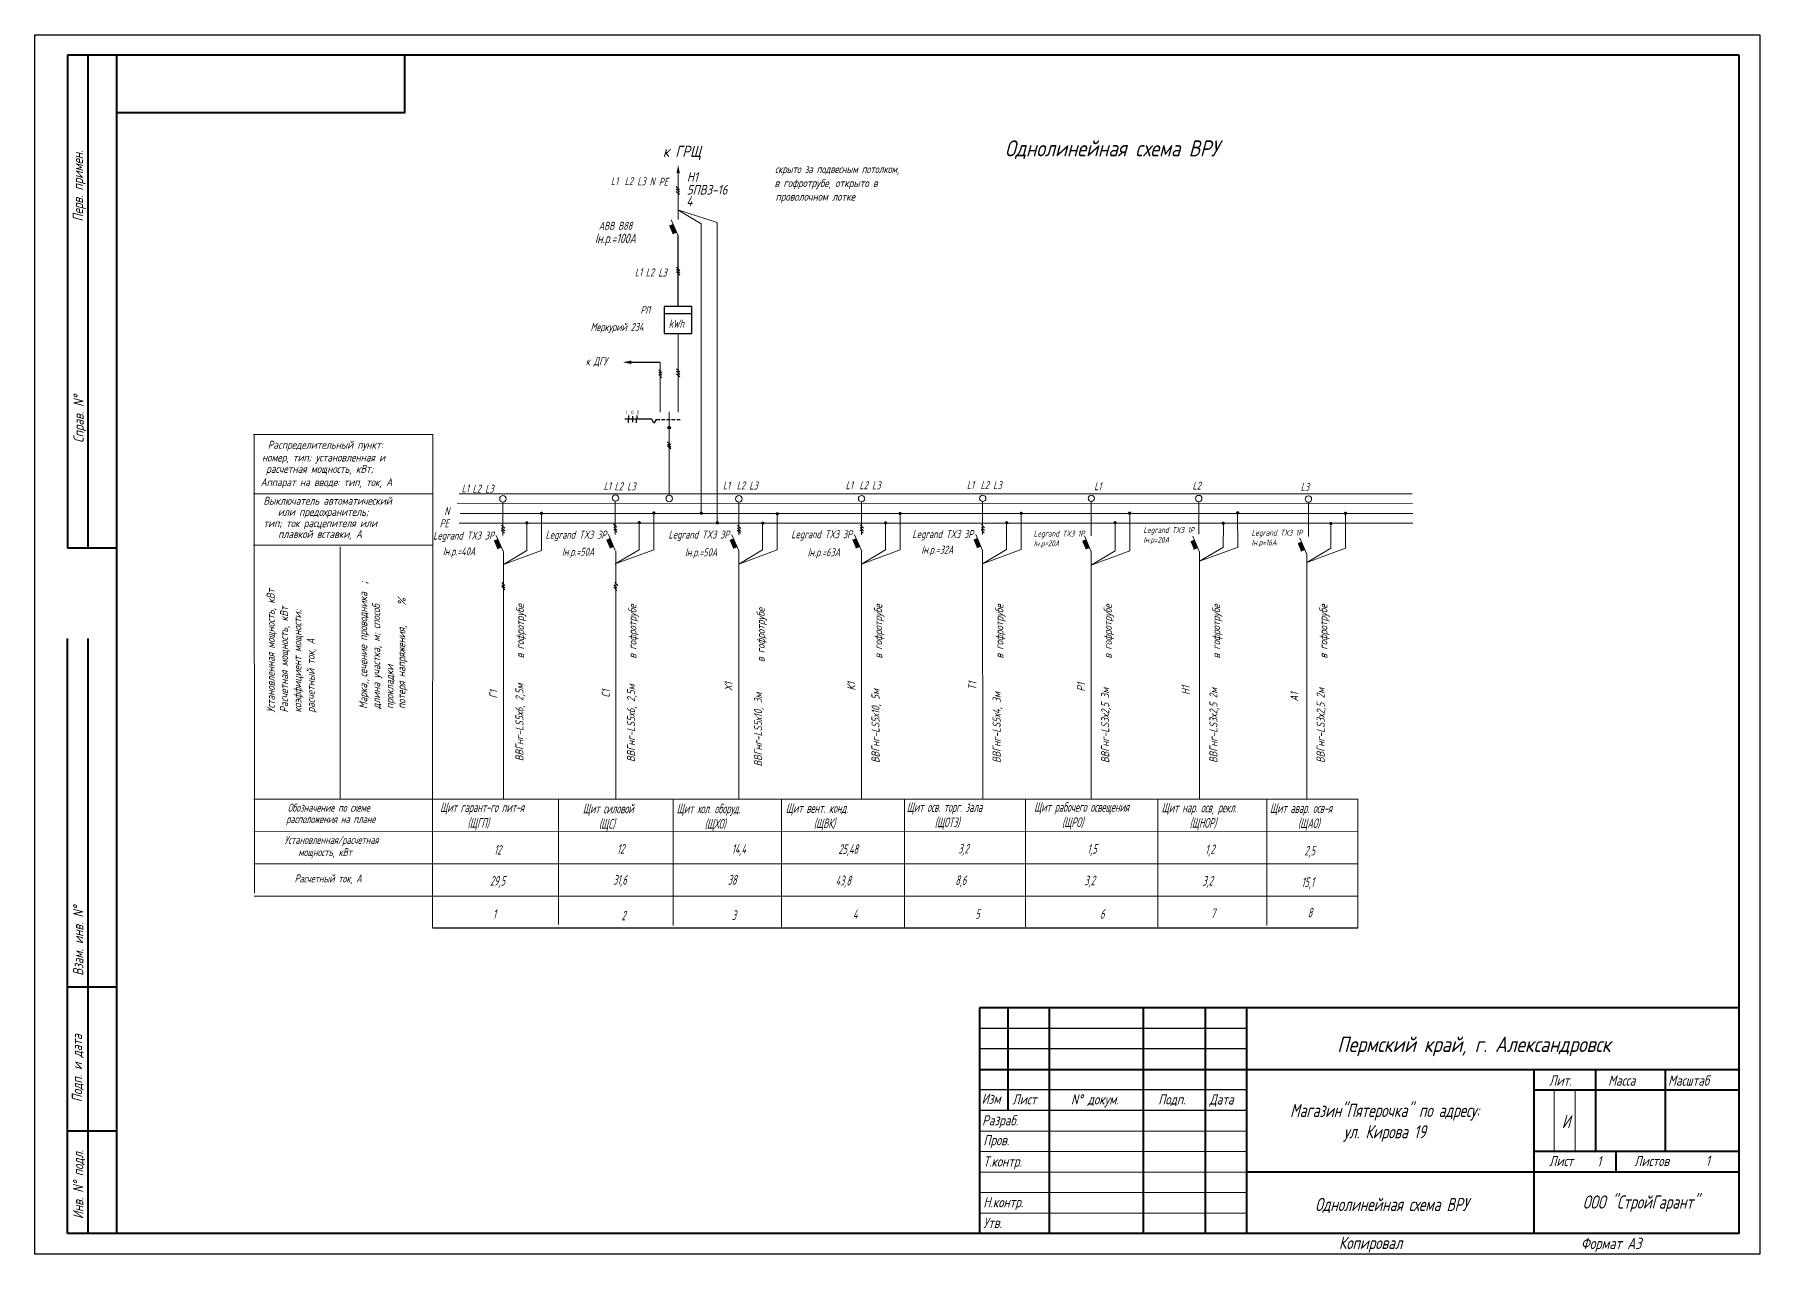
# Model space of a CAD drawing. Header units: millimetres. Extents: x 750 to 1911925374007, y 500 to 46276.
# Drawn here: x 750 to 30485, y 25436 to 46276 of the extents above; entities that cross this region are included whole.
import ezdxf
from ezdxf.enums import TextEntityAlignment as Align

# ---------------------------------------------------------------- set-up
doc = ezdxf.new("R2010")
doc.units = ezdxf.units.MM
for name, color, linetype in [('1', 7, 'Continuous'), ('KONTUR', 7, 'Continuous'), ('вова', 7, 'Continuous'), ('Проводки', 1, 'Continuous'), ('Электропроводки', 1, 'Continuous')]:
    doc.layers.add(name, color=color, linetype=linetype)
doc.layers.add('SHTAMP_Ном_пера__98', color=7, linetype='Continuous', lineweight=25, true_color=0x1f1f1f)
for name, color, linetype, lineweight in [('Основная', 7, 'Continuous', 40), ('Стены', 7, 'Continuous', 35), ('текст', 250, 'Continuous', 20), ('тонкая', 7, 'Continuous', 20)]:
    doc.layers.add(name, color=color, linetype=linetype, lineweight=lineweight)
doc.styles.add('ROMANS', font='romans.shx', dxfattribs={"width": 0.7, "oblique": 15, "height": 1})
doc.styles.add('стиль1', font='romans.shx', dxfattribs={"width": 0.75, "oblique": 15, "height": 3.5})

msp = doc.modelspace()

# ---------------------------------------------------------------- hatches: boundary and pattern name
at = {"layer": 'Проводки', "lineweight": 20, "ltscale": 0.5}
h = msp.add_hatch(color=0, dxfattribs=at)
h.paths.add_polyline_path([(11742, 44050), (11742, 43906), (11772, 43906)])
h.paths.add_polyline_path([(11742, 44050), (11713, 43906), (11742, 43906)])
h = msp.add_hatch(color=0, dxfattribs=at)
h.paths.add_polyline_path([(10797, 40679), (10940, 40679), (10940, 40709)])
h.paths.add_polyline_path([(10797, 40679), (10940, 40650), (10940, 40679)])

# ---------------------------------------------------------------- linework, layer by layer
at = {"color": 0, "lineweight": 20}
for p, q in [((11739, 43286), (12135, 43043)), ((9407, 37462), (9407, 38096)), ((11327, 37476), (11327, 38108)), ((13435, 37471), (13435, 38103)), ((15533, 37475), (15533, 38107)), ((17603, 37479), (17603, 38111)), ((19459, 37456), (19459, 38088)), ((21305, 37522), (21301, 38092)), ((23141, 37503), (23144, 38084)), ((9157, 37462), (9157, 37930)), ((11077, 37476), (11077, 37944)), ((13185, 37471), (13185, 37939)), ((15283, 37475), (15283, 37943)), ((17353, 37478), (17353, 37946)), ((19209, 37456), (19209, 37923)), ((21055, 37522), (21057, 37913)), ((22891, 37502), (22893, 37924)), ((10668, 37233), (11077, 37476)), ((12776, 37228), (13185, 37471)), ((14874, 37231), (15283, 37475)), ((16944, 37235), (17353, 37478)), ((20650, 37278), (21059, 37522)), ((22482, 37259), (22891, 37502)), ((8756, 37223), (9157, 37462)), ((18800, 37212), (19209, 37456)), ((4490, 33211), (23356, 33214)), ((9700, 33214), (9700, 31072)), ((11659, 33212), (11659, 31054)), ((13510, 33209), (13510, 31022)), ((15608, 33213), (15607, 31025)), ((17677, 33213), (17677, 31029)), ((19938, 33213), (19938, 31031)), ((21801, 33213), (21801, 31055)), ((23356, 33214), (23356, 31015)), ((4490, 32654), (23356, 32659)), ((4490, 32110), (23356, 32110)), ((4497, 31553), (23356, 31553))]:
    msp.add_line(p, q, dxfattribs=at)
for p, q in [((11741, 41634), (11741, 42838)), ((11507, 41513), (11976, 41513)), ((11437, 40676), (10940, 40676)), ((11291, 39706), (10833, 39706)), ((10893, 39768), (10893, 39717)), ((10894, 39643), (10894, 39695)), ((10963, 39760), (10963, 39656)), ((11033, 39643), (11033, 39695)), ((11034, 39768), (11034, 39717)), ((11327, 39637), (11291, 39706)), ((11368, 39700), (11327, 39637)), ((11368, 39700), (11428, 39700)), ((11455, 39700), (11515, 39700)), ((11543, 39700), (11603, 39700)), ((11630, 39700), (11690, 39700)), ((11630, 39700), (11690, 39700)), ((11718, 39700), (11777, 39700)), ((7545, 31015), (23356, 31015))]:
    msp.add_line(p, q)
at = {"color": 0, "lineweight": 20, "ltscale": 0.5}
msp.add_line((12135, 43043), (12135, 38097), dxfattribs=at)
at = {"color": 0}
for p, q in [((21450, 29295), (16889, 29295)), ((21450, 28944), (16889, 28944)), ((21450, 28243), (16889, 28243)), ((21450, 27892), (16889, 27892)), ((26361, 25787), (26361, 25787))]:
    msp.add_line(p, q, dxfattribs=at)
msp.add_lwpolyline([(11505, 41169), (11976, 41169), (11976, 41634), (11505, 41634)], close=True)
msp.add_circle((11589, 39563), 21.6)
at = {"layer": '1', "color": 0, "lineweight": 20}
for p, q in [((11739, 43286), (12408, 43068)), ((12408, 43068), (12409, 37932)), ((4487, 39443), (7550, 39443)), ((4501, 31606), (4499, 39443)), ((7550, 39443), (7545, 31015)), ((4487, 38431), (7550, 38431)), ((7999, 38433), (24284, 38432)), ((7968, 38269), (24290, 38268)), ((8019, 38096), (13671, 38097)), ((8748, 37719), (8748, 38290)), ((10668, 37734), (10668, 38305)), ((11214, 38097), (24296, 38097)), ((12776, 37729), (12776, 38291)), ((14874, 37732), (14874, 38294)), ((16944, 37736), (16943, 38298)), ((18800, 37713), (18801, 38300)), ((20639, 37744), (20639, 38295)), ((22512, 37700), (22512, 38271)), ((8001, 37932), (13766, 37932)), ((8720, 37813), (8775, 37758)), ((8725, 37898), (8779, 37843)), ((8725, 37851), (8779, 37797)), ((9151, 37932), (24297, 37932)), ((10637, 37915), (10692, 37861)), ((10641, 37866), (10695, 37812)), ((10641, 37827), (10696, 37773)), ((12751, 37811), (12806, 37757)), ((12756, 37896), (12810, 37841)), ((12756, 37850), (12810, 37795)), ((14849, 37815), (14903, 37761)), ((14853, 37900), (14908, 37845)), ((14853, 37854), (14908, 37799)), ((16918, 37819), (16973, 37764)), ((16923, 37904), (16978, 37849)), ((16923, 37857), (16978, 37803)), ((4487, 37555), (7550, 37555)), ((5965, 37526), (5966, 33212)), ((8755, 37438), (8630, 37719)), ((8718, 37517), (8652, 37490)), ((10668, 37461), (10551, 37734)), ((10638, 37531), (10573, 37504)), ((10668, 37233), (11327, 37476)), ((12776, 37456), (12659, 37728)), ((12746, 37526), (12681, 37499)), ((12776, 37228), (13435, 37471)), ((14874, 37460), (14756, 37732)), ((14844, 37530), (14778, 37503)), ((14874, 37231), (15533, 37475)), ((16944, 37463), (16826, 37736)), ((16914, 37534), (16848, 37506)), ((16944, 37235), (17603, 37479)), ((18800, 37440), (18683, 37713)), ((18770, 37511), (18705, 37483)), ((20651, 37435), (20533, 37707)), ((20614, 37511), (20549, 37484)), ((20650, 37278), (21309, 37522)), ((22482, 37401), (22365, 37674)), ((22446, 37478), (22380, 37450)), ((22482, 37259), (23141, 37503)), ((8758, 33218), (8755, 37438)), ((8756, 37221), (9407, 37462)), ((10679, 33212), (10676, 37452)), ((12780, 33212), (12776, 37455)), ((14877, 33212), (14874, 37459)), ((16947, 33213), (16944, 37463)), ((18800, 37212), (19459, 37456)), ((18801, 33213), (18800, 37440)), ((20651, 33213), (20650, 37434)), ((22482, 34581), (22482, 37400)), ((8728, 36918), (8783, 36863)), ((8728, 36877), (8783, 36822)), ((10641, 36876), (10696, 36822)), ((10658, 36917), (10712, 36863)), ((8728, 36845), (8783, 36790)), ((10641, 36835), (10696, 36781))]:
    msp.add_line(p, q, dxfattribs=at)
at = {"layer": '1', "color": 0, "lineweight": 20, "const_width": 27.3}
for points in [[(9393, 38097, 1), (9420, 38097, 1)], [(11313, 38103, 1), (11341, 38103, 1)], [(12124, 38100, 1), (12151, 38100, 1)], [(13423, 38090, 1), (13450, 38090, 1)], [(15520, 38094, 1), (15547, 38094, 1)], [(17590, 38098, 1), (17617, 38098, 1)], [(19442, 38101, 1), (19470, 38101, 1)], [(21288, 38106, 1), (21315, 38106, 1)], [(23130, 38098, 1), (23157, 38098, 1)], [(9142, 37936, 1), (9169, 37936, 1)], [(11063, 37939, 1), (11091, 37939, 1)], [(12398, 37935, 1), (12425, 37935, 1)], [(13174, 37930, 1), (13202, 37930, 1)], [(15272, 37933, 1), (15299, 37933, 1)], [(17342, 37937, 1), (17369, 37937, 1)], [(19192, 37937, 1), (19220, 37937, 1)], [(21043, 37927, 1), (21070, 37927, 1)], [(22879, 37924, 1), (22906, 37924, 1)]]:
    msp.add_lwpolyline(points, format="xyb", close=True, dxfattribs=at)
at = {"layer": '1', "color": 0, "lineweight": 20}
for centre in [(8748, 38345), (10672, 38359), (11589, 38351), (12779, 38345), (14876, 38349), (16946, 38353), (18802, 38354), (20637, 38350), (22511, 38341)]:
    msp.add_circle(centre, 54.7, dxfattribs=at)
msp.add_point((17211, 35912), dxfattribs=at)
for points in [[(8658, 37659), (8658, 37659), (8592, 37632), (8718, 37517)], [(8592, 37632), (8652, 37490), (8718, 37517)], [(8718, 37517), (8718, 37517), (8658, 37659)], [(10578, 37673), (10578, 37673), (10513, 37646), (10638, 37531)], [(10513, 37646), (10573, 37504), (10638, 37531)], [(10638, 37531), (10638, 37531), (10578, 37673)], [(12686, 37668), (12686, 37668), (12621, 37641), (12746, 37526)], [(12621, 37641), (12681, 37499), (12746, 37526)], [(12746, 37526), (12746, 37526), (12686, 37668)], [(14784, 37672), (14784, 37672), (14718, 37645), (14844, 37530)], [(14718, 37645), (14778, 37503), (14844, 37530)], [(14844, 37530), (14844, 37530), (14784, 37672)], [(16854, 37676), (16854, 37676), (16788, 37649), (16914, 37534)], [(16788, 37649), (16848, 37506), (16914, 37534)], [(16914, 37534), (16914, 37534), (16854, 37676)], [(18710, 37653), (18710, 37653), (18644, 37626), (18770, 37511)], [(18644, 37626), (18705, 37483), (18770, 37511)], [(18770, 37511), (18770, 37511), (18710, 37653)], [(20560, 37647), (20560, 37647), (20495, 37620), (20621, 37505)], [(20495, 37620), (20555, 37477), (20621, 37505)], [(20621, 37505), (20621, 37505), (20560, 37647)], [(22392, 37614), (22392, 37614), (22326, 37586), (22452, 37471)], [(22326, 37586), (22386, 37444), (22452, 37471)], [(22452, 37471), (22452, 37471), (22392, 37614)]]:
    msp.add_solid(points, dxfattribs=at)
at = {"layer": 'KONTUR', "color": 0}
for p, q in [((750, 25436), (750, 46276)), ((750, 46276), (30221, 46276)), ((30221, 46276), (30221, 25436)), ((30221, 25436), (750, 25436))]:
    msp.add_line(p, q, dxfattribs=at)
at = {"layer": 'вова', "color": 0, "lineweight": 20}
for p, q in [((11741, 43119), (11744, 43900)), ((11709, 43682), (11764, 43628)), ((11709, 43641), (11764, 43587)), ((11709, 43600), (11764, 43545)), ((11741, 42838), (11623, 43111)), ((11713, 42899), (11648, 42872)), ((11713, 42304), (11768, 42249)), ((11713, 42263), (11768, 42208)), ((11713, 42222), (11768, 42167)), ((11741, 39827), (11741, 41169)), ((11741, 39827), (11741, 41169)), ((11410, 40552), (11464, 40498)), ((11410, 40511), (11464, 40457)), ((11410, 40470), (11464, 40416)), ((11437, 39827), (11437, 40676)), ((11713, 40566), (11768, 40511)), ((11713, 40525), (11768, 40470)), ((11713, 40484), (11768, 40429)), ((11589, 38406), (11589, 39830)), ((11559, 39252), (11614, 39197)), ((11561, 39322), (11616, 39268)), ((11561, 39281), (11616, 39227))]:
    msp.add_line(p, q, dxfattribs=at)
for points in [[(11653, 43041), (11653, 43041), (11587, 43014), (11713, 42899)], [(11587, 43014), (11648, 42872), (11713, 42899)]]:
    msp.add_solid(points, dxfattribs=at)
at = {"layer": 'Основная', "color": 0}
for p, q in [((1311, 45925), (1311, 37505)), ((29870, 45925), (1311, 45925)), ((1662, 37505), (1662, 45925)), ((2153, 28593), (2153, 45925)), ((7072, 44934), (7072, 45917)), ((29870, 25787), (29870, 45925)), ((7065, 44943), (2153, 44943)), ((2153, 37505), (1311, 37505)), ((1311, 25787), (1311, 35961)), ((1662, 25787), (1662, 35961)), ((2153, 29997), (1311, 29997)), ((16889, 29646), (16889, 25787)), ((29870, 29646), (16889, 29646)), ((17380, 27892), (17380, 29646)), ((18082, 29646), (18082, 25787)), ((19695, 25787), (19695, 29646)), ((20748, 29646), (20748, 25787)), ((21450, 29646), (21450, 25787)), ((2153, 25787), (2153, 28593)), ((16889, 28593), (29870, 28593)), ((26361, 28593), (26361, 25787)), ((27414, 28593), (27414, 27190)), ((28607, 28593), (28607, 27190)), ((26361, 28243), (29870, 28243)), ((2153, 27541), (1311, 27541)), ((29870, 27190), (26361, 27190)), ((27765, 27190), (27765, 26839)), ((29870, 26839), (21450, 26839)), ((29870, 25787), (1311, 25787))]:
    msp.add_line(p, q, dxfattribs=at)
at = {"layer": 'тонкая', "color": 0}
for p, q in [((26711, 28228), (26711, 27190)), ((27068, 28228), (27068, 27190)), ((16889, 27541), (21450, 27541)), ((21450, 27190), (16889, 27190)), ((21450, 26839), (16889, 26839))]:
    msp.add_line(p, q, dxfattribs=at)
for points in [[(16889, 26488), (21450, 26488)], [(16889, 26138), (21450, 26138)]]:
    msp.add_lwpolyline(points, dxfattribs=at)
at = {"layer": 'Электропроводки', "color": 0, "lineweight": 20}
msp.add_line((22483, 34578), (22484, 33213), dxfattribs=at)

# ---------------------------------------------------------------- texts
at = {"color": 0, "lineweight": 20, "style": 'ROMANS', "oblique": 15}
for s, height, width, p in [('L1', 136.7, 0.7, (10592, 43706)), ('L2', 136.7, 0.7, (10828, 43706)), ('L3', 136.7, 0.7, (11043, 43704)), ('N', 137, 0.7, (11254, 43702)), ('РЕ', 136.7, 0.7, (11411, 43695)), ('L1', 136.7, 0.7, (11002, 42149)), ('L2', 136.7, 0.7, (11188, 42147)), ('L3', 136.7, 0.7, (11403, 42144)), ('PI1', 136.7, 0.7, (11098, 41507)), ('Меркурий 234', 136.75, 0.7, (10245, 41214)), ('kWh', 136.7, 0.7, (11580, 41271)), ('к ДГУ', 136.7, 0.7, (10164, 40629)), ('L1', 136.7, 0.7, (8043, 38454)), ('L2', 136.7, 0.7, (8228, 38451)), ('L3', 136.7, 0.7, (8443, 38449)), ('L1', 136.7, 0.7, (10469, 38494)), ('L2', 136.7, 0.7, (10654, 38491)), ('L3', 136.7, 0.7, (10870, 38489)), ('L1', 136.7, 0.7, (12506, 38506)), ('L2', 136.7, 0.7, (12742, 38506)), ('L3', 136.7, 0.7, (12957, 38504)), ('L1', 136.7, 0.7, (14603, 38510)), ('L2', 136.7, 0.7, (14839, 38510)), ('L3', 136.7, 0.7, (15054, 38508)), ('L1', 136.7, 0.7, (16673, 38514)), ('L2', 136.7, 0.7, (16909, 38514)), ('L3', 136.7, 0.7, (17124, 38512)), ('L1', 136.7, 0.7, (18849, 38492)), ('L2', 136.7, 0.7, (20530, 38504)), ('L3', 136.7, 0.7, (22378, 38480)), ('N', 137, 0.7, (7746, 38069)), ('РЕ', 136.7, 0.7, (7667, 37859)), ('Обозначение по схеме', 136.75, 0.7, (5071, 32999)), ('Щит гарант-го пит-я', 164.09, 0.6, (7674, 32992)), ('Щит силовой', 164.09, 0.6, (10113, 32971)), ('Щит хол. оборуд.', 164.09, 0.6, (11716, 32971)), ('Щит вент. конд.', 164.09, 0.6, (13580, 32978)), ('Щит осв. торг. зала', 164.09, 0.6, (15646, 32995)), ('Щит рабочего освещения', 164.09, 0.6, (17822, 32997)), ('Щит нар. осв, рекл.', 164.09, 0.6, (20002, 32986)), ('Щит авар. осв-я', 164.09, 0.6, (21852, 32978)), ('расположения на плане', 136.75, 0.7, (5045, 32804)), ('(ЩГП)', 164.1, 0.6, (8143, 32725)), ('(ЩC)', 164.1, 0.6, (10386, 32710)), ('(ЩХО)', 164.1, 0.6, (12194, 32710)), ('(ЩВК)', 164.1, 0.6, (14058, 32718)), ('(ЩОТЗ)', 164.1, 0.6, (16124, 32734)), ('(ЩРО)', 164.1, 0.6, (18300, 32736)), ('(ЩНОР)', 164.1, 0.6, (20480, 32725)), ('(ЩАО)', 164.1, 0.6, (22330, 32718)), ('Установленная/расчетная', 136.75, 0.7, (5017, 32448)), ('12', 164.1, 0.6, (8596, 32265)), ('12', 164.1, 0.6, (10699, 32281)), ('14,4', 164.1, 0.6, (12658, 32281)), ('25,48', 164.1, 0.6, (14480, 32277)), ('3,2', 164.1, 0.6, (16526, 32284)), ('1,5', 164.1, 0.6, (18733, 32281)), ('1,2', 164.1, 0.6, (20748, 32273)), ('2,5', 164.1, 0.6, (22441, 32250)), (' мощность, кВт', 136.75, 0.7, (5188, 32239)), ('Расчетный ток, А', 136.75, 0.7, (5189, 31789)), ('29,5', 164.1, 0.6, (8528, 31735)), ('31,6', 164.1, 0.6, (10630, 31751)), ('38', 164.1, 0.6, (12589, 31751)), ('43,8', 164.1, 0.6, (14431, 31738)), ('8,6', 164.1, 0.6, (16477, 31746)), ('3,2', 164.1, 0.6, (18684, 31742)), ('3,2', 164.1, 0.6, (20699, 31734)), ('15,1', 164.1, 0.6, (22392, 31712)), ('1', 164, 0.6, (8576, 31166)), ('2', 164, 0.6, (10772, 31141)), ('3', 164, 0.6, (12659, 31148)), ('4', 164, 0.6, (14729, 31168)), ('5', 164, 0.6, (16818, 31168)), ('6', 164, 0.6, (18951, 31169)), ('7', 164, 0.6, (20844, 31180)), ('8', 164, 0.6, (22497, 31191))]:
    msp.add_text(s, height=height, dxfattribs=dict(at, width=width)).set_placement(p)
at = {"color": 0, "lineweight": 20, "style": 'ROMANS', "oblique": 15, "width": 0.6}
for s, height, p in [('ABB В88', 136.7, (10384, 43011)), ('Legrand TX3 3P', 136.75, (7555, 37718)), ('Legrand TX3 3P', 136.75, (9475, 37732)), ('Legrand TX3 3P', 136.75, (11576, 37735)), ('Legrand TX3 3P', 136.75, (13673, 37740)), ('Legrand TX3 3P', 136.75, (15743, 37743)), ('Iн.р.=40А', 136.7, (7721, 37447)), ('Iн.р.=50А', 136.7, (9756, 37441)), ('Iн.р.=50А', 136.7, (11857, 37431)), ('Iн.р.=63А', 136.7, (13954, 37431)), ('Iн.р.=32А', 136.7, (15897, 37476))]:
    msp.add_text(s, height=height, dxfattribs=at).set_placement(p, align=Align.MIDDLE_LEFT)
at = {"color": 0, "lineweight": 20, "style": 'ROMANS', "width": 0.7}
for s, p in [('I', (10851, 39791)), ('0', (10938, 39788)), ('II', (11037, 39790))]:
    msp.add_text(s, height=70, dxfattribs=at).set_placement(p)
at = {"color": 0, "linetype": 'ByBlock', "lineweight": 25, "style": 'ROMANS', "oblique": 15, "width": 0.8}
msp.add_text('Пермский край, г. Александровск', height=263.29, dxfattribs=at).set_placement((23003, 28891))
at = {"layer": '1', "color": 0, "lineweight": 20, "style": 'ROMANS', "oblique": 15}
for s, height, width, p in [('к ГРЩ', 191.4, 0.8, (11482, 44188)), ('Однолинейная cхема ВРУ', 273.49, 0.8, (17325, 44198)), ('скрыто за подвесным потолком,', 136.75, 0.74, (13397, 43912)), ('Н1', 164.1, 0.8, (11890, 43763)), ('в гофротрубе, открыто в ', 136.75, 0.8, (13388, 43674)), ('4', 164, 0.8, (11882, 43351)), ('5ПВ3-16', 164.1, 0.8, (11890, 43545)), (' проволочном лотке', 136.75, 0.8, (13334, 43441)), ('Раcпределительный пункт:', 136.75, 0.8, (4730, 39200)), ('номер, тип; установленная и', 136.75, 0.8, (4632, 38983)), ('Аппарат на вводе: тип, ток, А', 136.75, 0.8, (4608, 38562)), ('расчетная мощность, кВт;', 136.75, 0.8, (4702, 38788)), ('Выключатель автоматический', 136.75, 0.8, (4656, 38244)), ('или предохранитель;', 136.75, 0.8, (4902, 38053)), ('тип; ток расцепителя или', 136.75, 0.8, (4656, 37861)), ('плавкой вставки, А', 136.75, 0.8, (4907, 37676))]:
    msp.add_text(s, height=height, dxfattribs=dict(at, width=width)).set_placement(p)
at = {"layer": '1', "color": 0, "lineweight": 20, "style": 'ROMANS', "oblique": 15, "width": 0.8}
for s, height, p in [(';', 164, (6440, 36881)), ('Установленная мощность, кВт', 136.75, (4849, 34693)), ('Марка, сечение проводника ', 136.75, (6430, 34754)), ('%', 137, (7087, 36523)), ('Раcчетная мощность, кВт', 136.75, (5077, 34693)), ('коэффициент мощности;', 136.75, (5305, 34693)), ('длина участка, м; способ', 136.75, (6651, 34754)), ('в гофротрубе', 136.75, (9109, 35620)), ('в гофротрубе', 136.75, (11029, 35614)), ('в гофротрубе', 136.75, (13221, 35554)), ('в гофротрубе', 136.75, (15228, 35615)), ('в гофротрубе', 136.75, (17298, 35615)), ('в гофротрубе', 136.75, (19151, 35615)), ('в гофротрубе', 136.75, (21002, 35616)), ('в гофротрубе', 136.75, (22834, 35616)), ('потеря напряжения,', 136.75, (7081, 34754)), ('расчетный ток, А', 136.75, (5533, 34693)), ('прокладки', 136.7, (6879, 34754)), (',', 137, (6436, 35228)), ('Г1', 136.7, (8654, 34932)), ('ВВГнг-LS5х6, 2,5м', 136.75, (9099, 33861)), ('C1', 136.7, (10574, 34946)), ('ВВГнг-LS5х6, 2,5м', 136.75, (11006, 33846)), ('Х1', 136.7, (12671, 35065)), ('К1', 136.7, (14768, 35069)), ('ВВГнг-LS5х10, 5м', 136.75, (15182, 33830)), ('T1', 136.7, (16838, 35073)), ('Р1', 136.7, (18694, 35050)), ('ВВГнг-LS3х2,5 3м', 136.75, (19106, 33830)), ('Н1', 136.7, (20482, 34992)), ('ВВГнг-LS3х2,5 2м', 136.75, (20956, 33831)), ('ВВГнг-LS3х2,5 2м', 136.75, (22788, 33831)), ('ВВГнг-LS5х10, 3м', 136.75, (13175, 33770)), ('ВВГнг-LS5х4, 3м', 136.75, (17252, 33830)), ('А1', 136.7, (22336, 34880))]:
    msp.add_text(s, height=height, rotation=90, dxfattribs=at).set_placement(p)
at = {"layer": 'SHTAMP_Ном_пера__98', "color": 0, "linetype": 'ByBlock', "lineweight": 25, "char_height": 225, "attachment_point": 5, "line_spacing_factor": 0.971274, "style": 'ROMANS'}
for s, insert, width in [('Магазин"Пятерочка" по адресу: ул. Кирова 19', (23814, 27680), 3873.2), ('И', (26912, 27703), 3689.6), ('ООО "СтройГарант"', (28187, 26297), 3689.6), ('Однолинейная схема ВРУ', (23934, 26268), 3689.6)]:
    msp.add_mtext(s, dxfattribs=dict(at, insert=insert, width=width))
at = {"layer": 'вова', "color": 0, "lineweight": 20, "style": 'ROMANS', "oblique": 15, "width": 0.7}
msp.add_text('Iн.р.=100А', height=164.1, dxfattribs=at).set_placement((10320, 42796), align=Align.MIDDLE_LEFT)
at = {"layer": 'Стены', "color": 0, "linetype": 'ByBlock', "lineweight": 25, "char_height": 100, "width": 1391.5, "attachment_point": 1, "style": 'ROMANS'}
for s, insert in [('Legrand TX3 1P\\PIн.р=20А', (17816, 37801)), ('Legrand TX3 1P\\PIн.р=20А', (19689, 37863)), ('Legrand TX3 1P\\PIн.р=16А', (21538, 37816))]:
    msp.add_mtext(s, dxfattribs=dict(at, insert=insert))
at = {"layer": 'текст', "color": 0, "style": 'стиль1', "oblique": 15, "width": 0.75}
for s, p in [('Перв. примен.', (1575, 43084)), ('Справ. N%%d', (1586, 39303)), ('Взам. инв. N%%d', (1579, 30195)), ('Подп. и дата', (1559, 28034)), ('Инв. N%%d подл.', (1579, 26037))]:
    msp.add_text(s, height=175.42, rotation=90, dxfattribs=at).set_placement(p)
for s, height, p in [('Лит.', 175.4, (26622, 28317)), ('Масса', 175.4, (27631, 28317)), ('Масштаб', 175.4, (28655, 28317)), ('Изм', 175.4, (16927, 28005)), ('Лист', 175.4, (17451, 27994)), ('N%%d докум. ', 175.42, (18454, 27994)), ('Подп.', 175.4, (19945, 27994)), ('Дата', 175.4, (20819, 27994)), ('Разраб.', 175.4, (16935, 27636)), ('Пров.', 175.4, (16956, 27297)), ('Т.контр.', 175.4, (16956, 26933)), ('Лист', 175.4, (26622, 26941)), ('1', 175, (27443, 26936)), ('Листов', 175.4, (28076, 26941)), ('1', 175, (29301, 26946)), ('Н.контр.', 175.4, (16956, 26237)), ('Утв.', 175.4, (16956, 25884)), ('Копировал', 210.5, (23031, 25524)), ('Формат А3', 193, (27166, 25524))]:
    msp.add_text(s, height=height, dxfattribs=at).set_placement(p)

doc.saveas('drawing.dxf')
